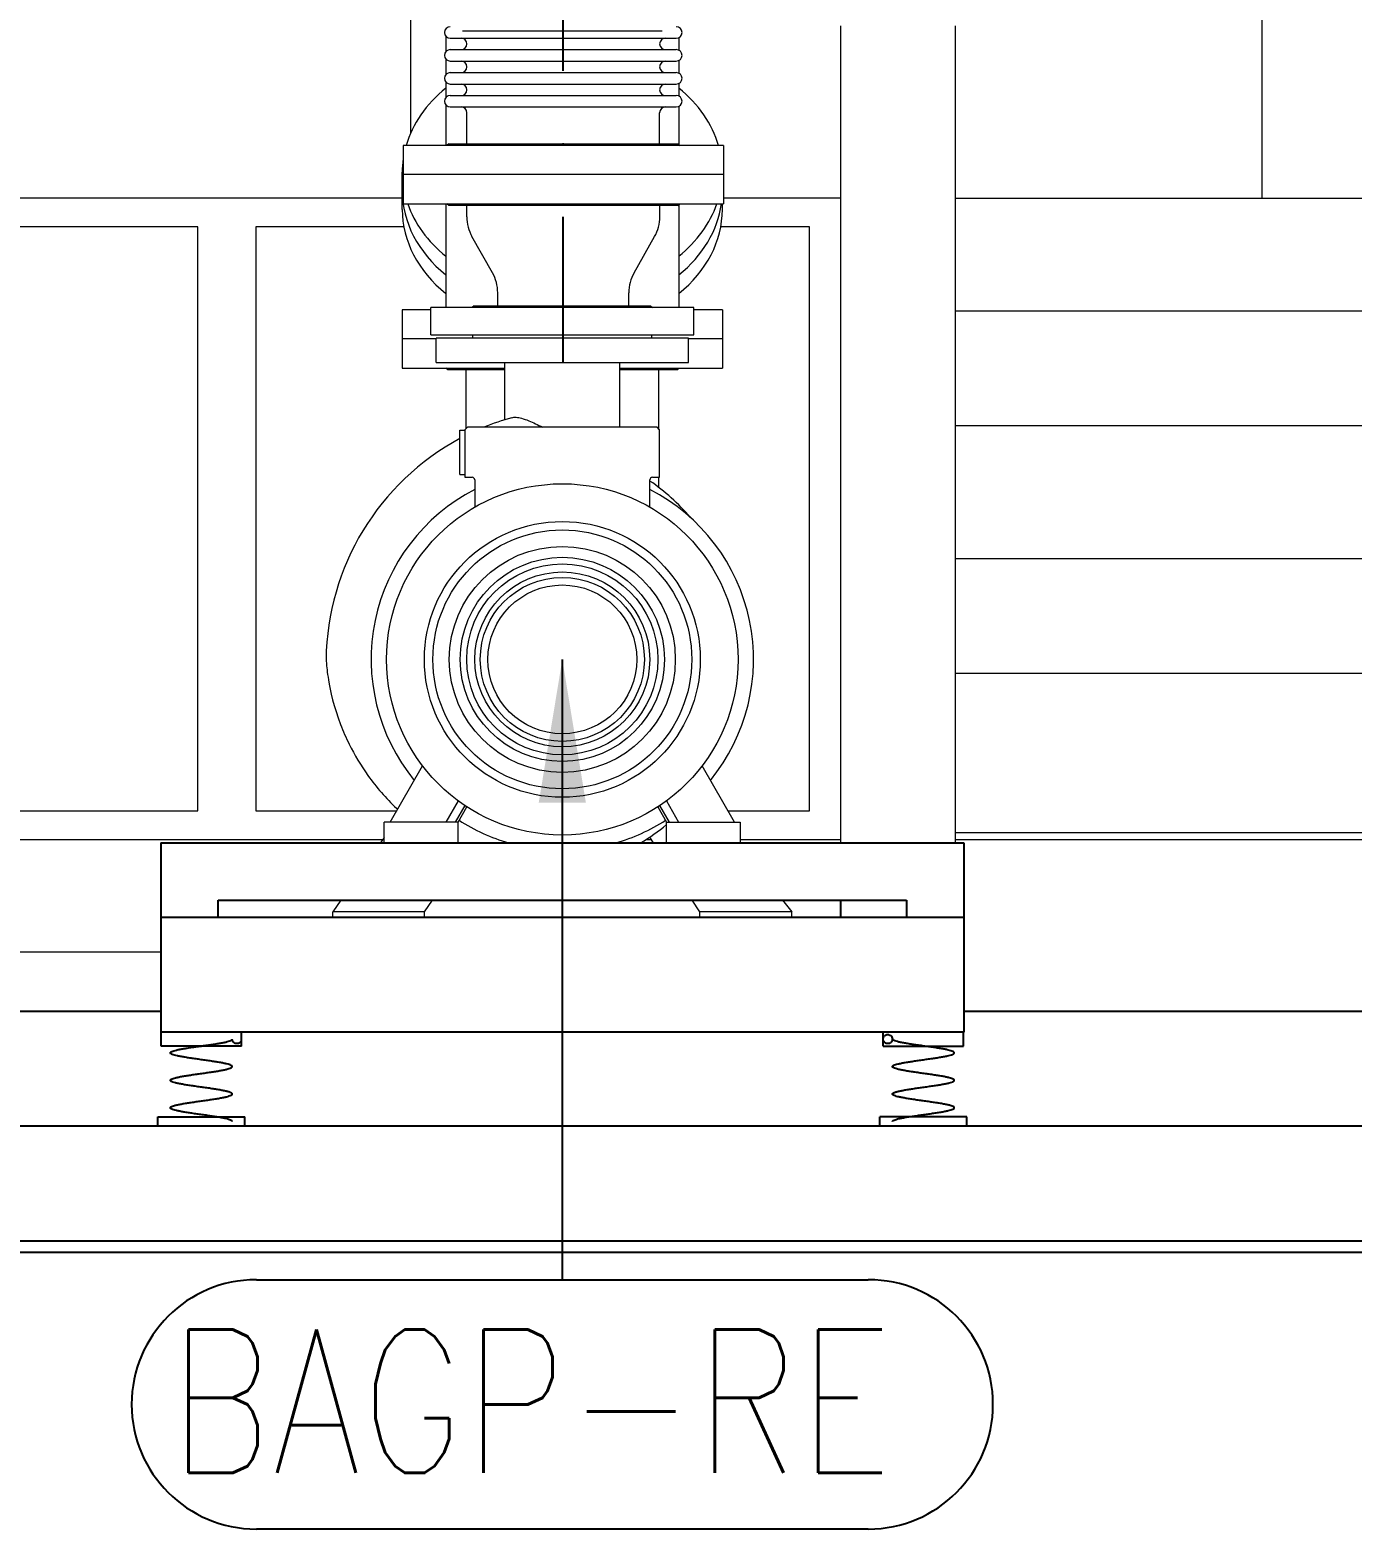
# Model space of a CAD drawing. Header units: millimetres. Extents: x -312439 to 477422, y -331570 to 212570.
# Drawn here: x 345014 to 346166, y 185863 to 187170 of the extents above; entities that cross this region are included whole.
import ezdxf

# ---------------------------------------------------------------- set-up
doc = ezdxf.new("R2010")
doc.units = ezdxf.units.MM
doc.linetypes.add('DASHDOT', pattern=[25.4, 12.7, -6.35, 0, -6.35])
doc.layers.add('ARCONDTEXTO', color=4, linetype='Continuous')
doc.layers.add('TEXTO FORMATO', color=4, linetype='Continuous')
doc.styles.add('ROMAND', font='ROMAND.SHX')
doc.styles.add('ROMANS', font='romans.shx', dxfattribs={"height": 187.5})
doc.dimstyles.new('1-50 (MILIMETRO)', dxfattribs={"dimscale": 0, "dimtxt": 125, "dimasz": 125, "dimexe": 100, "dimexo": 100, "dimgap": 50, "dimtad": 0, "dimdec": 0, "dimzin": 0, "dimdsep": 46, "dimtxsty": 'ROMAND', "dimcen": -390, "dimclrd": 1, "dimclre": 1, "dimclrt": 3, "dimadec": 0, "dimazin": 0, "dimtfac": 1, "dimtdec": 0, "dimtix": 1, "dimtmove": 2, "dimatfit": 2, "dimfxl": 1, "dimtvp": 1, "dimtolj": 1, "dimtzin": 0, "dimarcsym": 0})

msp = doc.modelspace()

# ---------------------------------------------------------------- linework, layer by layer
at = {"color": 6, "linetype": 'DASHDOT', "ltscale": 10}
msp.add_line((345478.451, 186879.897, 0), (345478.451, 188418.657, 0), dxfattribs=at)
at = {"color": 3, "linetype": 'Continuous', "lineweight": 0, "extrusion": (0, 1, 0)}
for p, q in [((346087.409, 188409.804, 0), (346087.409, 187023.055, 0)), ((345720.121, 187173.262, 0), (345720.121, 186460.897, 0)), ((345820.121, 187173.262, 0), (345820.121, 186460.897, 0)), ((345338.101, 187023.055, 0), (344750.993, 187023.055, 0)), ((345720.121, 187023.055, 0), (345617.951, 187023.055, 0)), ((345820.121, 187023.055, 0), (346543.233, 187023.055, 0)), ((345159.954, 186998.055, 0), (344748.747, 186998.055, 0)), ((345159.954, 186488.897, 0), (345159.954, 186998.055, 0)), ((345339.498, 186998.055, 0), (345210.428, 186998.055, 0)), ((345210.428, 186998.055, 0), (345210.428, 186488.897, 0)), ((345692.94, 186998.055, 0), (345615.705, 186998.055, 0)), ((345692.94, 186488.897, 0), (345692.94, 186998.055, 0)), ((345363.101, 186925.747, 0), (345338.101, 186925.747, 0)), ((345338.101, 186925.747, 0), (345338.101, 186874.947, 0)), ((345592.101, 186927.697, 0), (345363.101, 186927.697, 0)), ((345363.101, 186903.897, 0), (345363.101, 186927.697, 0)), ((345400.701, 186929.297, 0), (345399.101, 186927.697, 0)), ((345400.701, 186929.297, 0), (345554.501, 186929.297, 0)), ((345554.501, 186929.297, 0), (345556.101, 186927.697, 0)), ((345592.101, 186903.897, 0), (345592.101, 186927.697, 0)), ((345617.101, 186925.747, 0), (345592.101, 186925.747, 0)), ((345617.101, 186925.747, 0), (345617.101, 186874.947, 0)), ((345820.121, 186924.897, 0), (346497.377, 186924.897, 0)), ((345367.601, 186900.347, 0), (345338.101, 186900.347, 0)), ((345363.101, 186903.897, 0), (345592.101, 186903.897, 0)), ((345587.601, 186900.897, 0), (345367.601, 186900.897, 0)), ((345367.601, 186879.897, 0), (345367.601, 186900.897, 0)), ((345399.601, 186900.897, 0), (345399.601, 186903.897, 0)), ((345555.601, 186900.897, 0), (345555.601, 186903.897, 0)), ((345587.601, 186879.897, 0), (345587.601, 186900.897, 0)), ((345617.101, 186900.347, 0), (345587.601, 186900.347, 0)), ((345367.601, 186879.897, 0), (345587.601, 186879.897, 0)), ((345427.601, 186829.908, 0), (345427.601, 186879.897, 0)), ((345527.601, 186823.321, 0), (345527.601, 186879.897, 0)), ((345338.101, 186874.947, 0), (345427.601, 186874.947, 0)), ((345377.701, 186873.347, 0), (345376.101, 186874.947, 0)), ((345427.601, 186873.347, 0), (345377.701, 186873.347, 0)), ((345393.451, 186873.347, 0), (345393.451, 186821.838, 0)), ((345527.601, 186874.947, 0), (345617.101, 186874.947, 0)), ((345577.501, 186873.347, 0), (345527.601, 186873.347, 0)), ((345561.751, 186821.838, 0), (345561.751, 186873.347, 0)), ((345577.501, 186873.347, 0), (345579.101, 186874.947, 0)), ((345388.389, 186782.109, 0), (345388.389, 186820.897, 0)), ((345388.389, 186820.897, 0), (345392.753, 186820.897, 0)), ((345394.935, 186823.321, 0), (345392.753, 186821.14, 0)), ((345392.753, 186821.14, 0), (345392.753, 186779.685, 0)), ((345560.268, 186823.321, 0), (345394.935, 186823.321, 0)), ((345562.45, 186821.14, 0), (345560.268, 186823.321, 0)), ((345562.45, 186779.685, 0), (345562.45, 186821.14, 0)), ((345820.121, 186824.897, 0), (346497.377, 186824.897, 0)), ((345388.389, 186782.109, 0), (345392.753, 186782.109, 0)), ((345392.753, 186779.685, 0), (345399.056, 186779.685, 0)), ((345401.238, 186777.503, 0), (345401.238, 186753.652, 0)), ((345553.965, 186753.652, 0), (345553.965, 186777.503, 0)), ((345556.147, 186779.685, 0), (345562.45, 186779.685, 0)), ((345561.751, 186770.779, 0), (345561.751, 186779.685, 0)), ((345820.121, 186708.897, 0), (346595.377, 186708.897, 0)), ((345820.121, 186608.897, 0), (346595.377, 186608.897, 0)), ((345327.589, 186479.079, 0), (345355.837, 186528.006, 0)), ((345627.614, 186479.079, 0), (345599.366, 186528.006, 0)), ((344754.987, 186488.897, 0), (345159.954, 186488.897, 0)), ((345210.428, 186488.897, 0), (345333.258, 186488.897, 0)), ((345386.848, 186497.531, 0), (345376.195, 186479.079, 0)), ((345384.593, 186479.079, 0), (345392.83, 186493.346, 0)), ((345386.692, 186479.079, 0), (345394.353, 186492.347, 0)), ((345560.85, 186492.347, 0), (345568.511, 186479.079, 0)), ((345562.373, 186493.346, 0), (345570.61, 186479.079, 0)), ((345568.355, 186497.531, 0), (345579.008, 186479.079, 0)), ((345621.945, 186488.897, 0), (345692.94, 186488.897, 0)), ((345322.45, 186460.897, 0), (345322.45, 186479.079, 0)), ((345386.692, 186479.079, 0), (345322.45, 186479.079, 0)), ((345386.692, 186460.897, 0), (345386.692, 186479.079, 0)), ((345568.511, 186460.897, 0), (345568.511, 186479.079, 0)), ((345568.511, 186479.079, 0), (345632.753, 186479.079, 0)), ((345632.753, 186479.079, 0), (345632.753, 186460.897, 0)), ((344765.794, 186463.897, 0), (345321.272, 186463.897, 0)), ((345322.45, 186465.596, 0), (345319.193, 186460.897, 0)), ((345550.705, 186463.897, 0), (345555.096, 186463.897, 0)), ((345553.852, 186465.742, 0), (345554.662, 186466.502, 0)), ((345557.121, 186460.897, 0), (345553.852, 186465.742, 0)), ((345632.753, 186463.897, 0), (345720.121, 186463.897, 0)), ((345820.121, 186469.866, 0), (346547.22, 186469.866, 0)), ((345820.121, 186463.897, 0), (346858.383, 186463.897, 0)), ((345284.533, 186410.897, 0), (345277.601, 186400.897, 0)), ((345357.601, 186400.897, 0), (345364.346, 186410.897, 0)), ((345597.601, 186400.897, 0), (345590.855, 186410.897, 0)), ((345669.66, 186410.897, 0), (345677.601, 186400.897, 0)), ((345277.601, 186395.897, 0), (345277.601, 186400.897, 0)), ((345357.601, 186400.897, 0), (345277.601, 186400.897, 0)), ((345357.601, 186395.897, 0), (345357.601, 186400.897, 0)), ((345597.601, 186395.897, 0), (345597.601, 186400.897, 0)), ((345677.601, 186400.897, 0), (345597.601, 186400.897, 0)), ((345677.601, 186395.897, 0), (345677.601, 186400.897, 0)), ((345127.601, 186365.536, 0), (344960.643, 186365.536, 0))]:
    msp.add_line(p, q, dxfattribs=at)
at = {"color": 5, "linetype": 'Continuous', "lineweight": 0, "extrusion": (0, 1, 0)}
for p, q in [((345345.338, 187268.197, 0), (345345.338, 187079.762, 0)), ((345564.54, 187168.707, 0), (345390.663, 187168.707, 0)), ((345376.101, 187164.422, 0), (345376.101, 187150.818, 0)), ((345379.945, 187162.62, 0), (345576.958, 187162.62, 0)), ((345579.101, 187163.103, 0), (345579.101, 187152.137, 0)), ((345376.101, 187144.422, 0), (345376.101, 187130.818, 0)), ((345379.945, 187152.62, 0), (345576.958, 187152.62, 0)), ((345379.945, 187142.62, 0), (345576.958, 187142.62, 0)), ((345579.101, 187143.103, 0), (345579.101, 187132.137, 0)), ((345379.945, 187132.62, 0), (345576.958, 187132.62, 0)), ((345376.101, 187124.422, 0), (345376.101, 187110.818, 0)), ((345379.945, 187122.62, 0), (345576.958, 187122.62, 0)), ((345579.101, 187123.103, 0), (345579.101, 187112.137, 0)), ((345376.101, 187104.422, 0), (345376.101, 187068.997, 0)), ((345379.945, 187112.62, 0), (345576.958, 187112.62, 0)), ((345379.945, 187102.62, 0), (345576.958, 187102.62, 0)), ((345579.101, 187103.103, 0), (345579.101, 187069.847, 0)), ((345394.451, 187070.597, 0), (345394.451, 187097.62, 0)), ((345562.451, 187070.597, 0), (345562.451, 187097.62, 0)), ((345617.951, 187068.997, 0), (345338.951, 187068.997, 0)), ((345338.951, 187068.997, 0), (345338.951, 187018.197, 0)), ((345378.551, 187070.597, 0), (345376.951, 187068.997, 0)), ((345378.551, 187070.597, 0), (345578.351, 187070.597, 0)), ((345578.351, 187070.597, 0), (345579.951, 187068.997, 0)), ((345617.951, 187068.997, 0), (345617.951, 187018.197, 0)), ((345338.101, 187013.137, 0), (345338.101, 187045.791, 0)), ((345617.951, 187043.597, 0), (345338.951, 187043.597, 0)), ((345338.951, 187018.197, 0), (345617.951, 187018.197, 0)), ((345376.101, 187018.197, 0), (345376.101, 186927.697, 0)), ((345378.551, 187016.597, 0), (345376.951, 187018.197, 0)), ((345578.351, 187016.597, 0), (345378.551, 187016.597, 0)), ((345394.301, 187006.868, 0), (345394.301, 187016.597, 0)), ((345562.601, 187006.868, 0), (345562.601, 187016.597, 0)), ((345578.351, 187016.597, 0), (345579.951, 187018.197, 0)), ((345579.101, 187017.347, 0), (345579.101, 186927.697, 0)), ((345617.101, 187013.137, 0), (345617.101, 187018.197, 0)), ((345416.734, 186957.965, 0), (345398.868, 186989.529, 0)), ((345540.168, 186957.965, 0), (345558.034, 186989.529, 0)), ((345421.301, 186929.297, 0), (345421.301, 186940.626, 0)), ((345535.601, 186929.297, 0), (345535.601, 186940.626, 0))]:
    msp.add_line(p, q, dxfattribs=at)
at = {"extrusion": (0, 1, 0)}
for p, q in [((345127.601, 186460.897, 0), (345127.601, 186295.897, 0)), ((345127.601, 186460.897, 0), (345827.601, 186460.897, 0)), ((345827.601, 186460.897, 0), (345827.601, 186295.897, 0)), ((345177.601, 186395.897, 0), (345177.601, 186410.897, 0)), ((345177.601, 186410.897, 0), (345777.601, 186410.897, 0)), ((345720.121, 186410.897, 0), (345720.121, 186395.897, 0)), ((345777.601, 186410.897, 0), (345777.601, 186395.897, 0)), ((345827.601, 186395.897, 0), (345127.601, 186395.897, 0)), ((345127.601, 186313.897, 0), (344960.643, 186313.897, 0)), ((347321.078, 186313.897, 0), (345827.601, 186313.897, 0)), ((345827.601, 186295.897, 0), (345127.601, 186295.897, 0)), ((345127.943, 186283.647, 0), (345127.943, 186295.897, 0)), ((345197.943, 186283.647, 0), (345197.943, 186295.897, 0)), ((345757.26, 186283.647, 0), (345757.26, 186295.897, 0)), ((345827.26, 186283.647, 0), (345827.26, 186295.897, 0)), ((345197.943, 186283.647, 0), (345127.943, 186283.647, 0)), ((345757.26, 186283.647, 0), (345827.26, 186283.647, 0)), ((352378.512, 186213.897, 0), (341758.512, 186213.897, 0)), ((345124.943, 186221.897, 0), (345200.943, 186221.897, 0)), ((345124.943, 186213.897, 0), (345124.943, 186221.897, 0)), ((345200.943, 186213.897, 0), (345200.943, 186221.897, 0)), ((345754.26, 186213.897, 0), (345754.26, 186221.897, 0)), ((345830.26, 186221.897, 0), (345754.26, 186221.897, 0)), ((345830.26, 186213.897, 0), (345830.26, 186221.897, 0))]:
    msp.add_line(p, q, dxfattribs=at)
at = {"color": 1, "linetype": 'Continuous', "extrusion": (-1.0019e-18, -8.79619e-33, -1)}
msp.add_line((352378.512, 186213.897, 0), (341758.512, 186213.897, 0), dxfattribs=at)
at = {"color": 1, "linetype": 'Continuous', "extrusion": (0, 1, 0)}
msp.add_line((341758.512, 186113.897, 0), (352378.512, 186113.897, 0), dxfattribs=at)
at = {"color": 1, "linetype": 'Continuous', "extrusion": (-1.30866e-18, -6.9466e-33, -1)}
msp.add_line((341758.512, 186103.897, 0), (352378.512, 186103.897, 0), dxfattribs=at)
at = {"color": 1, "elevation": 0}
for points in [[(345210.925, 186079.953), (345744.278, 186079.953)], [(345744.278, 185862.547), (345210.925, 185862.547)]]:
    msp.add_lwpolyline(points, dxfattribs=at)
at = {"color": 3, "linetype": 'Continuous', "lineweight": 0}
for radius in [153.152, 120.242, 112.848, 98.507, 89, 83.281, 76.238, 71.519, 64.902]:
    msp.add_circle((345477.601, 186620.897, 0), radius, dxfattribs=at)
at = {"color": 5, "linetype": 'Continuous', "lineweight": 0}
for centre, radius, start, end in [((345379.945, 187167.62, 0), 5, 90, 270), ((345576.958, 187167.62, 0), 5, 270, 90), ((345389.451, 187157.62, 0), 5, 270, 90), ((345567.451, 187157.62, 0), 5, 90, 270), ((345379.945, 187147.62, 0), 5, 90, 270), ((345389.451, 187137.62, 0), 5, 270, 90), ((345567.451, 187137.62, 0), 5, 90, 270), ((345576.958, 187147.62, 0), 5, 270, 90), ((345379.945, 187127.62, 0), 5, 90, 270), ((345576.958, 187127.62, 0), 5, 270, 90), ((345389.451, 187117.62, 0), 5, 270, 90), ((345567.451, 187117.62, 0), 5, 90, 270), ((345379.945, 187107.62, 0), 5, 90, 270), ((345389.451, 187097.62, 0), 5, 0, 90), ((345567.451, 187097.62, 0), 5, 90, 180), ((345576.958, 187107.62, 0), 5, 270, 90), ((345429.502, 187006.868, 0), 35.2, 180, 209.511499), ((345527.401, 187006.868, 0), 35.2, 330.488501, 0), ((345386.101, 186940.626, 0), 35.2, 0, 29.511499), ((345570.802, 186940.626, 0), 35.2, 150.488501, 180)]:
    msp.add_arc(centre, radius, start, end, dxfattribs=at)
at = {"color": 3, "linetype": 'Continuous', "lineweight": 0}
for centre, radius, start, end in [((345493.366, 186618.189, 0), 221.697, 105.637901, 112.289289), ((345493.366, 186618.189, 0), 221.697, 118.262652, 179.300197), ((345399.056, 186777.503, 0), 2.182, 0, 90), ((345556.147, 186777.503, 0), 2.182, 90, 180), ((345450.899, 186626.692, 0), 181.795, 40.471026, 55.463146), ((345477.601, 186620.897, 0), 166.667, 117.269846, 219.265913), ((345477.601, 186620.897, 0), 166.667, 320.734087, 62.730154), ((345477.601, 186620.897, 0), 166.667, 237.310526, 253.739795), ((345477.601, 186620.897, 0), 166.667, 286.260205, 302.689474), ((345454.886, 186613.739, 0), 177.86, 300.757307, 309.705728)]:
    msp.add_arc(centre, radius, start, end, dxfattribs=at)
at = {"color": 1}
for centre, start, end in [((345210.925, 185971.25, 0), 90, 270), ((345744.278, 185971.25, 0), 270, 90)]:
    msp.add_arc(centre, 108.703, start, end, dxfattribs=at)
at = {"color": 5, "linetype": 'Continuous', "lineweight": 0}
for centre, start_param, end_param in [((345477.601, 187045.791, 0), 5.52720378, 6.06428269), ((345477.601, 187045.791, 0), 3.36049527, 3.89757418), ((345477.601, 187045.791, 0), 6.17273724, 6.28318531), ((345477.601, 187045.791, 0), 0, 0.11044807), ((345477.601, 187029.464, 0), 0, 0.75598152), ((345477.601, 187013.137, 0), 0, 0.75598152), ((345477.601, 187045.791, 0), 0.26117467, 0.75598152), ((345477.601, 187029.464, 0), 2.38561113, 3.03596307), ((345477.601, 187045.791, 0), 2.38561113, 2.88041798), ((345477.601, 187013.137, 0), 2.38561113, 3.14159265)]:
    msp.add_ellipse(centre, major_axis=(-139.5, 0), ratio=0.76604444, start_param=start_param, end_param=end_param, dxfattribs=at)
at = {"color": 3, "linetype": 'Continuous', "lineweight": 0}
for points, knots in [([(345433.606, 186831.68, 0), (345434.687, 186831.983, 0), (345435.913, 186832.08, 0), (345438.744, 186831.918, 0), (345440.359, 186831.629, 0), (345444.093, 186830.651, 0), (345446.24, 186829.909, 0), (345452.215, 186827.501, 0), (345456.195, 186825.559, 0), (345460.284, 186823.357, 0), (345460.317, 186823.339, 0), (345460.35, 186823.321, 0)], [168.09949629, 168.09949629, 168.09949629, 168.09949629, 175.77078986, 175.77078986, 184.10088571, 184.10088571, 193.77178172, 193.77178172, 209.89180382, 209.89180382, 210.0221139, 210.0221139, 210.0221139, 210.0221139]), ([(345271.686, 186620.897, 0), (345271.686, 186620.897, 0), (345271.686, 186620.894, 0), (345271.688, 186620.862, 0), (345271.694, 186620.775, 0), (345271.717, 186620.465, 0), (345271.736, 186620.204, 0), (345271.801, 186619.366, 0), (345271.859, 186618.647, 0), (345272.184, 186614.909, 0), (345272.707, 186609.647, 0), (345275.391, 186593.228, 0), (345278.374, 186579.626, 0), (345286.54, 186558.297, 0), (345289.054, 186552.555, 0), (345296.552, 186537.429, 0), (345302.029, 186528.295, 0), (345315.56, 186509.368, 0), (345323.871, 186499.81, 0), (345333.363, 186490.798, 0), (345333.684, 186490.495, 0), (345334.006, 186490.193, 0)], [312.18243486, 312.18243486, 312.18243486, 312.18243486, 312.5061084, 312.5061084, 313.97692133, 313.97692133, 316.02215765, 316.02215765, 319.97242916, 319.97242916, 337.63409877, 337.63409877, 364.36126461, 364.36126461, 374.43354086, 374.43354086, 391.47319629, 391.47319629, 411.67027437, 411.67027437, 412.3749141, 412.3749141, 412.3749141, 412.3749141])]:
    msp.add_open_spline(points, degree=3, knots=knots, dxfattribs=at)
for points, knots in [([(345765.26, 186289.772, 0), (345765.26, 186290.366, 0), (345764.987, 186291.554, 0), (345764.126, 186292.625, 0), (345763.392, 186293.141, 0), (345762.868, 186293.428, 0), (345761.873, 186293.775, 0), (345760.749, 186293.775, 0), (345759.793, 186293.481, 0), (345759.072, 186293.137, 0), (345758.441, 186292.638, 0), (345757.943, 186292.017, 0), (345757.542, 186291.329, 0), (345757.245, 186290.373, 0), (345757.245, 186289.172, 0), (345757.602, 186288.024, 0), (345758.284, 186287.031, 0), (345759.072, 186286.407, 0), (345759.793, 186286.063, 0), (345760.366, 186285.887, 0), (345760.96, 186285.798, 0), (345761.76, 186285.798, 0), (345762.743, 186286.021, 0), (345763.967, 186286.721, 0), (345764.795, 186287.752, 0), (345765.192, 186288.881, 0), (345765.26, 186289.475, 0), (345765.26, 186289.772, 0)], [0, 0, 0, 0, 0.44879895, 0.8975979, 1.00979764, 1.12199738, 1.34639685, 1.7951958, 1.94479545, 2.0943951, 2.3935944, 2.54319405, 2.6927937, 2.991993, 3.2911923, 3.5903916, 3.8895909, 4.1887902, 4.33838985, 4.48798951, 4.63758916, 4.78718881, 5.08638811, 5.38558741, 5.83438636, 6.05878583, 6.28318531, 6.28318531, 6.28318531, 6.28318531]), ([(345189.943, 186217.897, 0), (345189.943, 186218.109, 0), (345189.684, 186218.533, 0), (345188.577, 186219.17, 0), (345186.735, 186219.806, 0), (345184.253, 186220.442, 0), (345181.16, 186221.078, 0), (345177.577, 186221.714, 0), (345173.575, 186222.351, 0), (345169.286, 186222.987, 0), (345164.817, 186223.623, 0), (345160.295, 186224.259, 0), (345155.852, 186224.896, 0), (345151.598, 186225.532, 0), (345148.323, 186226.062, 0), (345145.91, 186226.486, 0), (345143.653, 186226.91, 0), (345141.173, 186227.44, 0), (345138.78, 186228.077, 0), (345137.07, 186228.713, 0), (345136.077, 186229.349, 0), (345135.828, 186229.985, 0), (345136.335, 186230.621, 0), (345137.578, 186231.258, 0), (345139.203, 186231.788, 0), (345140.825, 186232.212, 0), (345142.659, 186232.636, 0), (345145.302, 186233.166, 0), (345148.971, 186233.803, 0), (345153.028, 186234.439, 0), (345157.357, 186235.075, 0), (345161.096, 186235.605, 0), (345164.102, 186236.029, 0), (345166.348, 186236.347, 0), (345168.57, 186236.666, 0), (345170.754, 186236.984, 0), (345172.884, 186237.302, 0), (345175.63, 186237.726, 0), (345178.856, 186238.256, 0), (345182.281, 186238.892, 0), (345185.174, 186239.529, 0), (345187.444, 186240.165, 0), (345189.04, 186240.801, 0), (345189.904, 186241.437, 0), (345190.004, 186241.967, 0), (345189.709, 186242.392, 0), (345189.298, 186242.71, 0), (345188.705, 186243.028, 0), (345187.937, 186243.346, 0), (345186.993, 186243.664, 0), (345185.505, 186244.088, 0), (345183.704, 186244.512, 0), (345181.622, 186244.936, 0), (345179.36, 186245.361, 0), (345176.867, 186245.785, 0), (345174.191, 186246.209, 0), (345172.102, 186246.527, 0), (345169.95, 186246.845, 0), (345167.75, 186247.163, 0), (345165.518, 186247.481, 0), (345162.516, 186247.905, 0), (345159.509, 186248.33, 0), (345156.561, 186248.754, 0), (345153.674, 186249.178, 0), (345150.903, 186249.602, 0), (345148.308, 186250.026, 0), (345145.855, 186250.45, 0), (345143.625, 186250.874, 0), (345141.67, 186251.299, 0), (345139.92, 186251.723, 0), (345138.479, 186252.147, 0), (345137.379, 186252.571, 0), (345136.739, 186252.889, 0), (345136.279, 186253.207, 0), (345136.001, 186253.525, 0), (345135.908, 186253.844, 0), (345136.046, 186254.268, 0), (345136.678, 186254.798, 0), (345138.168, 186255.434, 0), (345140.35, 186256.07, 0), (345143.153, 186256.707, 0), (345146.511, 186257.343, 0), (345150.322, 186257.979, 0), (345154.486, 186258.615, 0), (345158.883, 186259.251, 0), (345162.643, 186259.782, 0), (345165.643, 186260.206, 0), (345168.618, 186260.63, 0), (345172.254, 186261.16, 0), (345176.353, 186261.796, 0), (345180.086, 186262.432, 0), (345183.338, 186263.069, 0), (345186.024, 186263.705, 0), (345188.071, 186264.341, 0), (345189.418, 186264.977, 0), (345190.032, 186265.614, 0), (345189.891, 186266.25, 0), (345189.003, 186266.886, 0), (345187.391, 186267.522, 0), (345185.1, 186268.158, 0), (345182.193, 186268.795, 0), (345178.752, 186269.431, 0), (345174.872, 186270.067, 0), (345170.66, 186270.703, 0), (345166.234, 186271.34, 0), (345161.717, 186271.976, 0), (345157.233, 186272.612, 0), (345152.909, 186273.248, 0), (345148.863, 186273.884, 0), (345145.207, 186274.521, 0), (345142.045, 186275.157, 0), (345139.464, 186275.793, 0), (345137.854, 186276.323, 0), (345136.922, 186276.747, 0), (345136.226, 186277.172, 0), (345135.909, 186277.596, 0), (345135.961, 186278.02, 0), (345136.26, 186278.444, 0), (345137.113, 186278.974, 0), (345138.838, 186279.61, 0), (345141.245, 186280.247, 0), (345144.244, 186280.883, 0), (345147.775, 186281.519, 0), (345151.055, 186282.049, 0), (345153.844, 186282.473, 0), (345156.715, 186282.898, 0), (345160.422, 186283.428, 0), (345164.943, 186284.064, 0), (345169.409, 186284.7, 0), (345173.692, 186285.336, 0), (345177.683, 186285.973, 0), (345181.254, 186286.609, 0), (345184.331, 186287.245, 0), (345186.796, 186287.881, 0), (345188.619, 186288.517, 0), (345189.694, 186289.148, 0), (345189.943, 186289.566, 0), (345189.943, 186289.772, 0)], [0, 0, 0, 0, 0.16685163, 0.33370325, 0.50055488, 0.66740651, 0.83425813, 1.00110976, 1.16796139, 1.33481301, 1.50166464, 1.66851626, 1.83536789, 2.00221952, 2.16907114, 2.25249696, 2.33592277, 2.5027744, 2.66962602, 2.83647765, 3.00332928, 3.1701809, 3.33703253, 3.50388416, 3.67073578, 3.7541616, 3.83758741, 4.00443904, 4.17129066, 4.33814229, 4.50499391, 4.67184554, 4.75527135, 4.83869717, 4.92212298, 5.00554879, 5.08897461, 5.17240042, 5.33925205, 5.50610367, 5.6729553, 5.83980693, 6.00665855, 6.17351018, 6.34036181, 6.42378762, 6.50721343, 6.59063925, 6.67406506, 6.75749087, 6.84091669, 7.00776831, 7.09119413, 7.17461994, 7.34147156, 7.42489738, 7.50832319, 7.591749, 7.67517482, 7.75860063, 7.84202644, 8.00887807, 8.09230388, 8.1757297, 8.34258132, 8.42600714, 8.50943295, 8.67628458, 8.75971039, 8.8431362, 9.00998783, 9.09341364, 9.17683946, 9.26026527, 9.34369108, 9.4271169, 9.51054271, 9.67739434, 9.84424596, 10.01109759, 10.17794921, 10.34480084, 10.51165247, 10.67850409, 10.84535572, 11.01220735, 11.09563316, 11.17905897, 11.3459106, 11.51276223, 11.67961385, 11.84646548, 12.01331711, 12.18016873, 12.34702036, 12.51387199, 12.68072361, 12.84757524, 13.01442687, 13.18127849, 13.34813012, 13.51498174, 13.68183337, 13.848685, 14.01553662, 14.18238825, 14.34923988, 14.5160915, 14.68294313, 14.84979476, 15.01664638, 15.18349801, 15.35034964, 15.43377545, 15.51720126, 15.68405289, 15.7674787, 15.85090452, 16.01775614, 16.18460777, 16.35145939, 16.51831102, 16.68516265, 16.85201427, 16.93544009, 17.0188659, 17.18571753, 17.35256915, 17.51942078, 17.68627241, 17.85312403, 18.01997566, 18.18682729, 18.35367891, 18.52053054, 18.68738217, 18.84955592, 18.84955592, 18.84955592, 18.84955592]), ([(345197.824, 186288.81, 0), (345197.758, 186288.548, 0), (345197.529, 186287.918, 0), (345196.919, 186287.031, 0), (345196.131, 186286.407, 0), (345195.41, 186286.063, 0), (345194.836, 186285.887, 0), (345194.243, 186285.798, 0), (345193.443, 186285.798, 0), (345192.46, 186286.021, 0), (345191.236, 186286.721, 0), (345190.407, 186287.752, 0), (345190.011, 186288.881, 0), (345189.943, 186289.475, 0), (345189.943, 186289.772, 0)], [3.38646129, 3.38646129, 3.38646129, 3.38646129, 3.5903916, 3.8895909, 4.1887902, 4.33838985, 4.48798951, 4.63758916, 4.78718881, 5.08638811, 5.38558741, 5.83438636, 6.05878583, 6.28318531, 6.28318531, 6.28318531, 6.28318531]), ([(345765.26, 186217.897, 0), (345765.26, 186218.109, 0), (345765.519, 186218.533, 0), (345766.625, 186219.17, 0), (345768.468, 186219.806, 0), (345770.95, 186220.442, 0), (345774.043, 186221.078, 0), (345777.626, 186221.714, 0), (345781.628, 186222.351, 0), (345785.917, 186222.987, 0), (345790.386, 186223.623, 0), (345794.908, 186224.259, 0), (345799.351, 186224.896, 0), (345803.605, 186225.532, 0), (345806.88, 186226.062, 0), (345809.293, 186226.486, 0), (345811.55, 186226.91, 0), (345814.03, 186227.44, 0), (345816.423, 186228.077, 0), (345818.133, 186228.713, 0), (345819.126, 186229.349, 0), (345819.375, 186229.985, 0), (345818.868, 186230.621, 0), (345817.625, 186231.258, 0), (345816, 186231.788, 0), (345814.378, 186232.212, 0), (345812.544, 186232.636, 0), (345809.901, 186233.166, 0), (345806.232, 186233.803, 0), (345802.175, 186234.439, 0), (345797.846, 186235.075, 0), (345794.107, 186235.605, 0), (345791.101, 186236.029, 0), (345788.855, 186236.347, 0), (345786.633, 186236.666, 0), (345784.449, 186236.984, 0), (345782.319, 186237.302, 0), (345779.573, 186237.726, 0), (345776.347, 186238.256, 0), (345772.922, 186238.892, 0), (345770.029, 186239.529, 0), (345767.759, 186240.165, 0), (345766.163, 186240.801, 0), (345765.299, 186241.437, 0), (345765.199, 186241.967, 0), (345765.494, 186242.392, 0), (345765.905, 186242.71, 0), (345766.498, 186243.028, 0), (345767.266, 186243.346, 0), (345768.209, 186243.664, 0), (345769.698, 186244.088, 0), (345771.499, 186244.512, 0), (345773.581, 186244.936, 0), (345775.843, 186245.361, 0), (345778.336, 186245.785, 0), (345781.012, 186246.209, 0), (345783.101, 186246.527, 0), (345785.253, 186246.845, 0), (345787.453, 186247.163, 0), (345789.685, 186247.481, 0), (345792.687, 186247.905, 0), (345795.694, 186248.33, 0), (345798.642, 186248.754, 0), (345801.529, 186249.178, 0), (345804.3, 186249.602, 0), (345806.895, 186250.026, 0), (345809.348, 186250.45, 0), (345811.578, 186250.874, 0), (345813.533, 186251.299, 0), (345815.282, 186251.723, 0), (345816.724, 186252.147, 0), (345817.824, 186252.571, 0), (345818.464, 186252.889, 0), (345818.924, 186253.207, 0), (345819.202, 186253.525, 0), (345819.295, 186253.844, 0), (345819.157, 186254.268, 0), (345818.525, 186254.798, 0), (345817.034, 186255.434, 0), (345814.853, 186256.07, 0), (345812.05, 186256.707, 0), (345808.692, 186257.343, 0), (345804.881, 186257.979, 0), (345800.717, 186258.615, 0), (345796.32, 186259.251, 0), (345792.56, 186259.782, 0), (345789.56, 186260.206, 0), (345786.585, 186260.63, 0), (345782.949, 186261.16, 0), (345778.85, 186261.796, 0), (345775.117, 186262.432, 0), (345771.865, 186263.069, 0), (345769.179, 186263.705, 0), (345767.132, 186264.341, 0), (345765.785, 186264.977, 0), (345765.171, 186265.614, 0), (345765.312, 186266.25, 0), (345766.2, 186266.886, 0), (345767.812, 186267.522, 0), (345770.103, 186268.158, 0), (345773.01, 186268.795, 0), (345776.451, 186269.431, 0), (345780.331, 186270.067, 0), (345784.543, 186270.703, 0), (345788.969, 186271.34, 0), (345793.486, 186271.976, 0), (345797.97, 186272.612, 0), (345802.294, 186273.248, 0), (345806.34, 186273.884, 0), (345809.995, 186274.521, 0), (345813.158, 186275.157, 0), (345815.739, 186275.793, 0), (345817.349, 186276.323, 0), (345818.281, 186276.747, 0), (345818.977, 186277.172, 0), (345819.294, 186277.596, 0), (345819.242, 186278.02, 0), (345818.943, 186278.444, 0), (345818.09, 186278.974, 0), (345816.365, 186279.61, 0), (345813.958, 186280.247, 0), (345810.959, 186280.883, 0), (345807.428, 186281.519, 0), (345804.147, 186282.049, 0), (345801.359, 186282.473, 0), (345798.488, 186282.898, 0), (345794.781, 186283.428, 0), (345790.259, 186284.064, 0), (345785.794, 186284.7, 0), (345781.511, 186285.336, 0), (345777.52, 186285.973, 0), (345773.949, 186286.609, 0), (345770.872, 186287.245, 0), (345768.407, 186287.881, 0), (345766.584, 186288.517, 0), (345765.509, 186289.148, 0), (345765.26, 186289.566, 0), (345765.26, 186289.772, 0)], [0, 0, 0, 0, 0.16685163, 0.33370325, 0.50055488, 0.66740651, 0.83425813, 1.00110976, 1.16796139, 1.33481301, 1.50166464, 1.66851626, 1.83536789, 2.00221952, 2.16907114, 2.25249696, 2.33592277, 2.5027744, 2.66962602, 2.83647765, 3.00332928, 3.1701809, 3.33703253, 3.50388416, 3.67073578, 3.7541616, 3.83758741, 4.00443904, 4.17129066, 4.33814229, 4.50499391, 4.67184554, 4.75527135, 4.83869717, 4.92212298, 5.00554879, 5.08897461, 5.17240042, 5.33925205, 5.50610367, 5.6729553, 5.83980693, 6.00665855, 6.17351018, 6.34036181, 6.42378762, 6.50721343, 6.59063925, 6.67406506, 6.75749087, 6.84091669, 7.00776831, 7.09119413, 7.17461994, 7.34147156, 7.42489738, 7.50832319, 7.591749, 7.67517482, 7.75860063, 7.84202644, 8.00887807, 8.09230388, 8.1757297, 8.34258132, 8.42600714, 8.50943295, 8.67628458, 8.75971039, 8.8431362, 9.00998783, 9.09341364, 9.17683946, 9.26026527, 9.34369108, 9.4271169, 9.51054271, 9.67739434, 9.84424596, 10.01109759, 10.17794921, 10.34480084, 10.51165247, 10.67850409, 10.84535572, 11.01220735, 11.09563316, 11.17905897, 11.3459106, 11.51276223, 11.67961385, 11.84646548, 12.01331711, 12.18016873, 12.34702036, 12.51387199, 12.68072361, 12.84757524, 13.01442687, 13.18127849, 13.34813012, 13.51498174, 13.68183337, 13.848685, 14.01553662, 14.18238825, 14.34923988, 14.5160915, 14.68294313, 14.84979476, 15.01664638, 15.18349801, 15.35034964, 15.43377545, 15.51720126, 15.68405289, 15.7674787, 15.85090452, 16.01775614, 16.18460777, 16.35145939, 16.51831102, 16.68516265, 16.85201427, 16.93544009, 17.0188659, 17.18571753, 17.35256915, 17.51942078, 17.68627241, 17.85312403, 18.01997566, 18.18682729, 18.35367891, 18.52053054, 18.68738217, 18.84955592, 18.84955592, 18.84955592, 18.84955592])]:
    msp.add_open_spline(points, degree=3, knots=knots)

# ---------------------------------------------------------------- texts
at = {"layer": 'ARCONDTEXTO', "color": 3, "linetype": 'Continuous', "lineweight": -3, "style": 'ROMANS', "width": 0.8}
msp.add_text('BAGP-RE', height=125, dxfattribs=at).set_placement((345134.756, 185911.527, 0))

# ---------------------------------------------------------------- leaders
at = {"layer": 'TEXTO FORMATO'}
msp.add_leader([(345477.601, 186620.897, 0), (345477.601, 186313.311, 0), (345477.601, 186079.953, 0)], dimstyle='1-50 (MILIMETRO)', override={"dimscale": 1}, dxfattribs=at)

doc.saveas('drawing.dxf')
